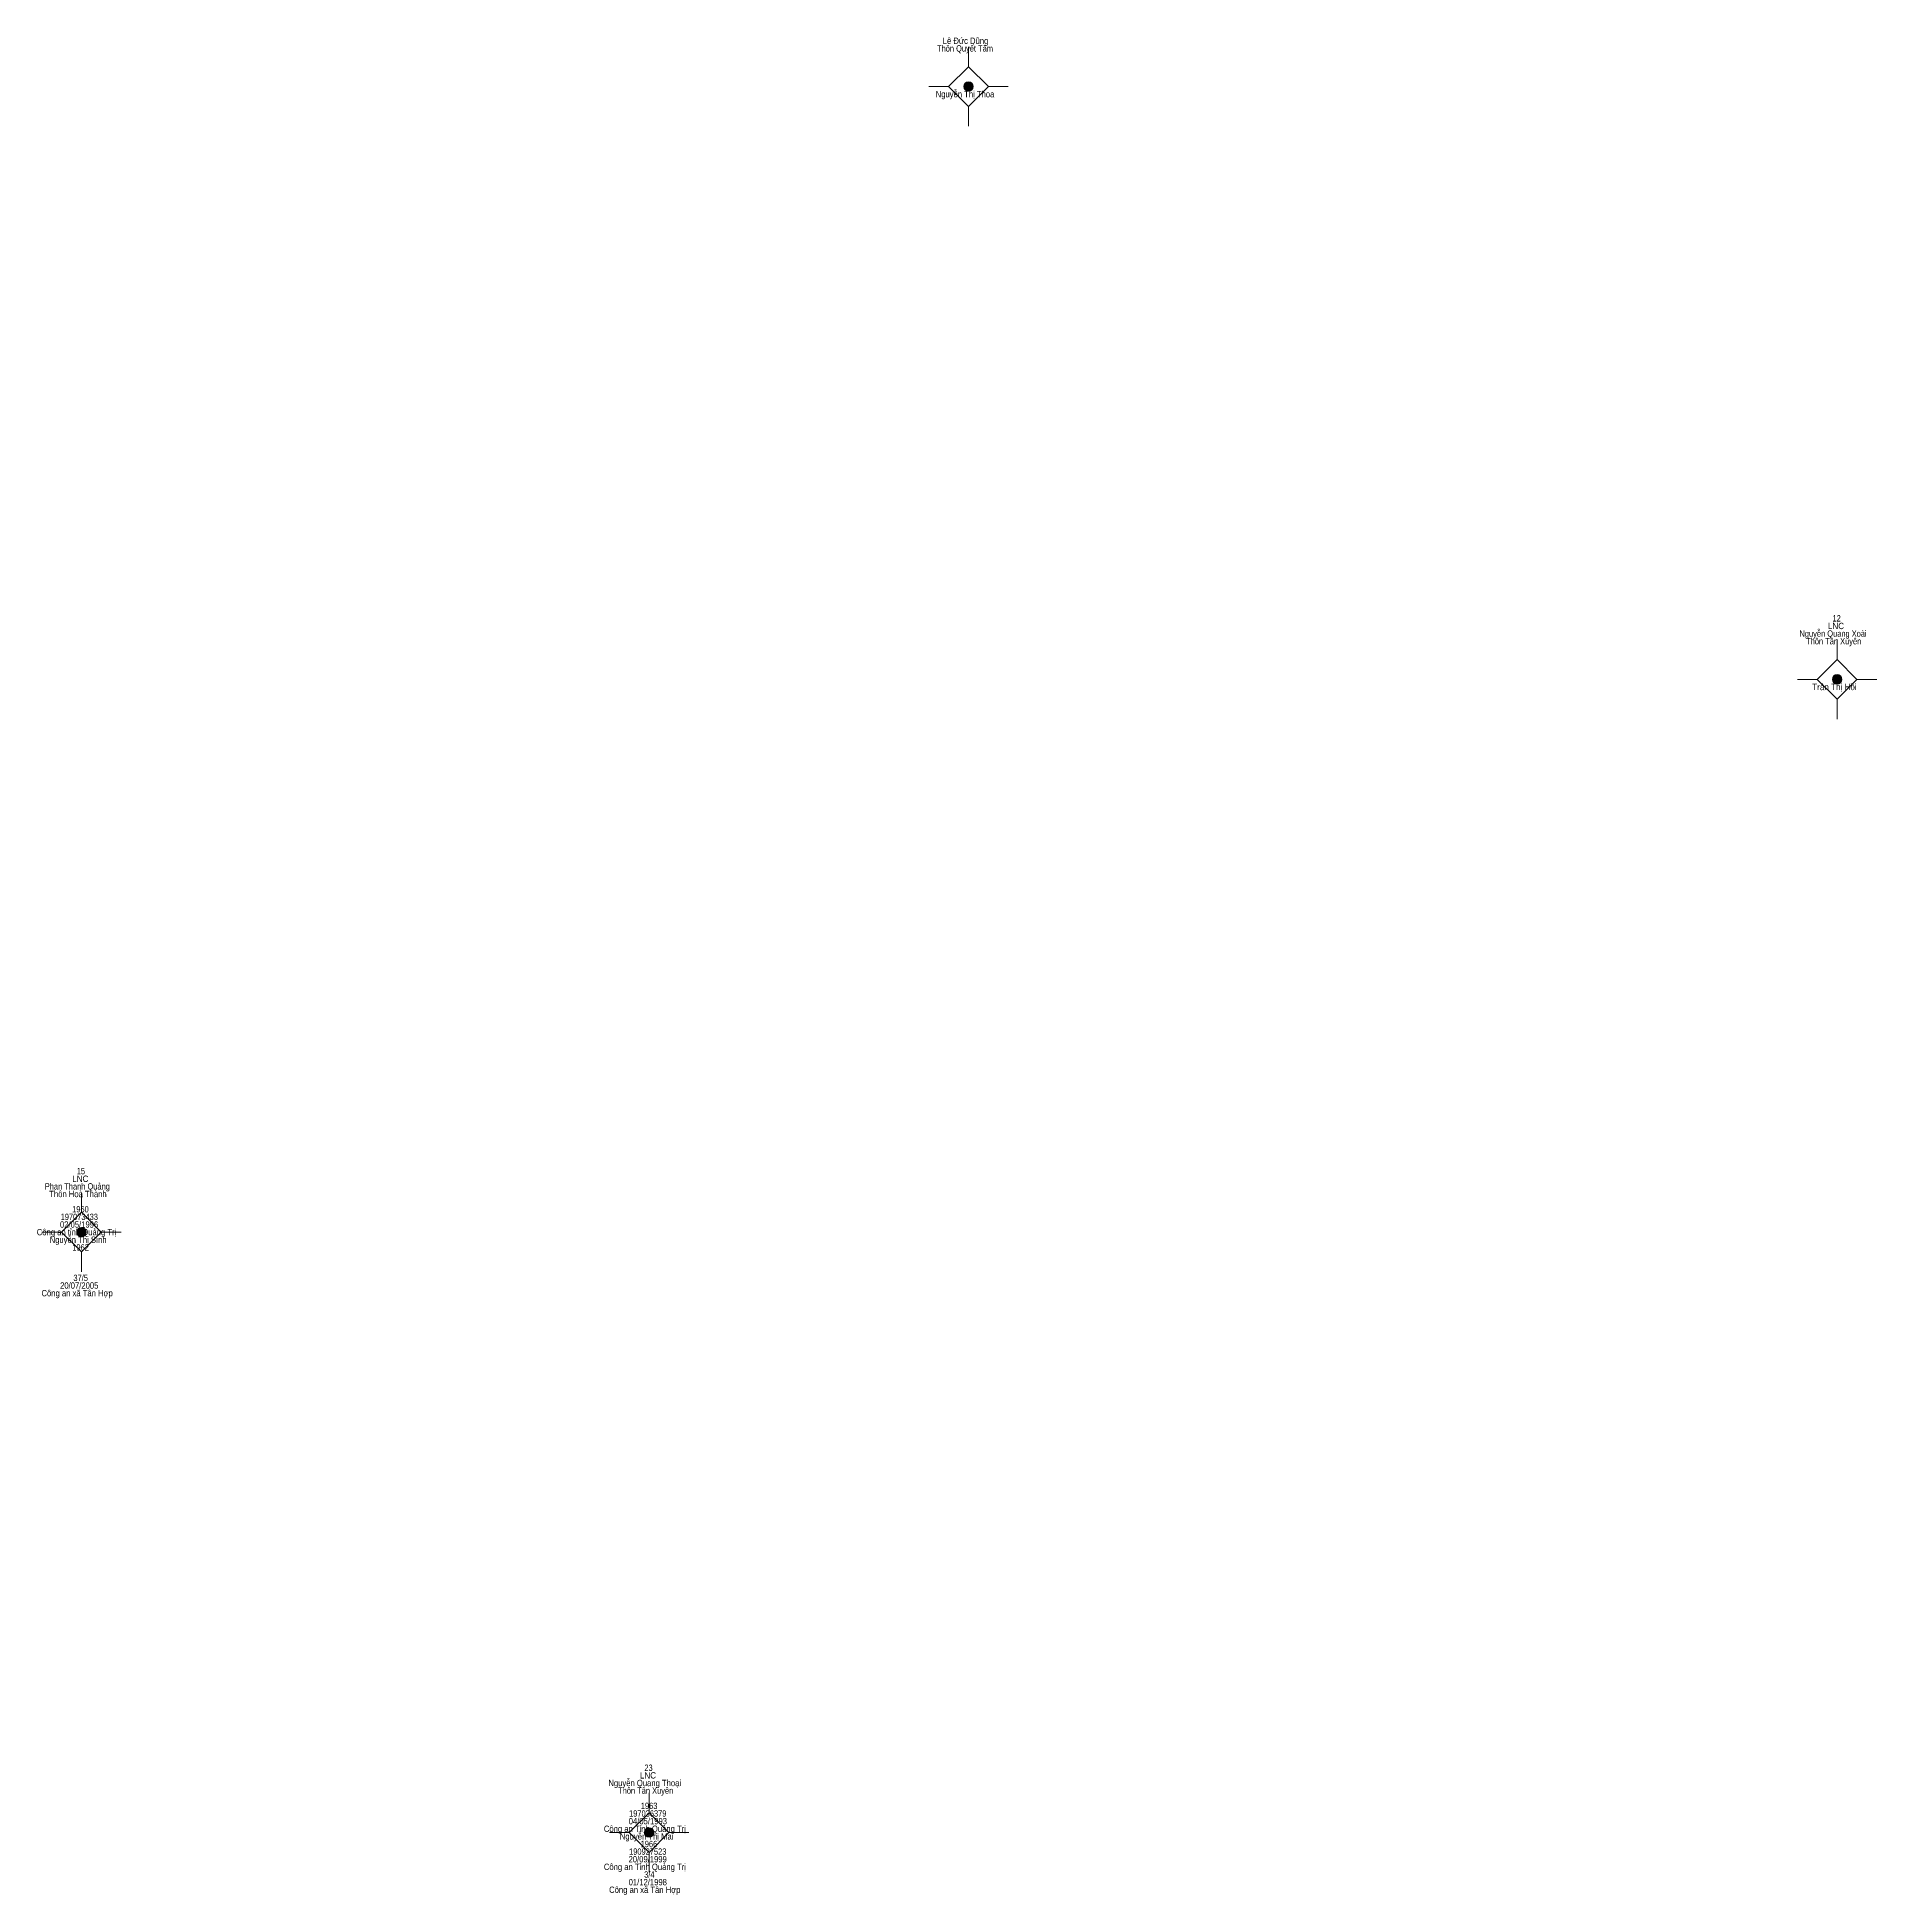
# Model space of a CAD drawing. Header units: metres. Extents: x 550999 to 552168, y 1840994 to 1841978.
# Drawn here: x 551174.6 to 551290.4, y 1841741.6 to 1841858.6 of the extents above; entities that cross this region are included whole.
import ezdxf
from ezdxf.enums import TextEntityAlignment as Align

# ---------------------------------------------------------------- set-up
doc = ezdxf.new("R2010")
doc.units = ezdxf.units.M
doc.header["$LTSCALE"] = 0.16
doc.layers.add('11', color=7, linetype='Continuous', lineweight=13)
doc.layers.add('15', color=7, linetype='Continuous')

msp = doc.modelspace()

# ---------------------------------------------------------------- hatches: boundary and pattern name
at = {"layer": '11'}
for points in [[(551233.5295, 1841855.46, 1), (551232.9295, 1841855.46, 1)], [(551288.1895, 1841818.15, 1), (551287.5895, 1841818.15, 1)], [(551177.7095, 1841783.36, 1), (551177.1095, 1841783.36, 1)], [(551213.4295, 1841745.57, 1), (551212.8295, 1841745.57, 1)]]:
    msp.add_hatch(color=256, dxfattribs=at).paths.add_polyline_path(points)

# ---------------------------------------------------------------- linework, layer by layer
for p, q in [((551233.23, 1841857.96), (551233.23, 1841856.71)), ((551231.98, 1841855.46), (551230.73, 1841855.46)), ((551235.73, 1841855.46), (551234.48, 1841855.46)), ((551233.23, 1841854.21), (551233.23, 1841852.96)), ((551287.89, 1841820.65), (551287.89, 1841819.4)), ((551286.64, 1841818.15), (551285.39, 1841818.15)), ((551290.39, 1841818.15), (551289.14, 1841818.15)), ((551287.89, 1841816.9), (551287.89, 1841815.65)), ((551177.41, 1841785.86), (551177.41, 1841784.61)), ((551176.16, 1841783.36), (551174.91, 1841783.36)), ((551179.91, 1841783.36), (551178.66, 1841783.36)), ((551177.41, 1841782.11), (551177.41, 1841780.86)), ((551213.13, 1841748.07), (551213.13, 1841746.82)), ((551211.88, 1841745.57), (551210.63, 1841745.57)), ((551215.63, 1841745.57), (551214.38, 1841745.57)), ((551213.13, 1841744.32), (551213.13, 1841743.07))]:
    msp.add_line(p, q, dxfattribs=at)
for points in [[(551233.23, 1841856.71), (551231.98, 1841855.46), (551233.23, 1841854.21), (551234.48, 1841855.46)], [(551287.89, 1841819.4), (551286.64, 1841818.15), (551287.89, 1841816.9), (551289.14, 1841818.15)], [(551177.41, 1841784.61), (551176.16, 1841783.36), (551177.41, 1841782.11), (551178.66, 1841783.36)], [(551213.13, 1841746.82), (551211.88, 1841745.57), (551213.13, 1841744.32), (551214.38, 1841745.57)]]:
    msp.add_lwpolyline(points, close=True, dxfattribs=at)
for centre in [(551233.2295, 1841855.46), (551287.8895, 1841818.15), (551177.4095, 1841783.36), (551213.1295, 1841745.57)]:
    msp.add_circle(centre, 0.3, dxfattribs=at)

# ---------------------------------------------------------------- texts
at = {"layer": '15'}
for s, width, p in [('Thôn Quyết Tâm', 0.85, (551233.01, 1841857.66)), ('Lê Đức Dũng', 0.9, (551233.045, 1841858.14)), ('Nguyễn Thị Thoa', 0.9, (551233.01, 1841854.78)), ('Nguyễn Quang Xoài', 0.85, (551287.635, 1841820.83)), ('LNC', 0.95, (551287.82, 1841821.31)), ('12', 0.8, (551287.86, 1841821.79)), ('Thôn Tân Xuyên', 0.85, (551287.675, 1841820.35)), ('Trần Thị Hồi', 0.95, (551287.725, 1841817.47)), ('15', 0.8, (551177.375, 1841787)), ('Phan Thanh Quảng', 0.85, (551177.15, 1841786.04)), ('LNC', 0.95, (551177.34, 1841786.52)), ('Thôn Hoà Thành', 0.9, (551177.19, 1841785.56)), ('1960', 0.85, (551177.345, 1841784.6)), ('02/05/1996', 0.9, (551177.26, 1841783.64)), ('197073433', 0.85, (551177.275, 1841784.12)), ('Công an tỉnh Quảng Trị', 0.9, (551177.1, 1841783.16)), ('Nguyễn Thị Sính', 0.9, (551177.2, 1841782.68)), ('1962', 0.85, (551177.355, 1841782.2)), ('37/5', 0.85, (551177.36, 1841780.28)), ('Công an xã Tân Hợp', 0.9, (551177.14, 1841779.32)), ('20/07/2005', 0.9, (551177.27, 1841779.8)), ('Nguyễn Quang Thoại', 0.9, (551212.855, 1841748.49)), ('LNC', 0.95, (551213.06, 1841748.97)), ('23', 0.8, (551213.095, 1841749.45)), ('Thôn Tân Xuyên', 0.85, (551212.915, 1841748.01)), (' 04/05/1993', 0.9, (551212.985, 1841746.09)), (' 197036379', 0.85, (551212.98, 1841746.57)), (' 1963', 0.85, (551213.065, 1841747.05)), (' Công an Tỉnh Quảng Trị', 0.9, (551212.8, 1841745.61)), (' Nguyễn Thị Mai', 0.9, (551212.91, 1841745.13)), (' 20/09/1999', 0.9, (551212.975, 1841743.69)), (' 190927523', 0.85, (551212.98, 1841744.17)), (' 1966', 0.85, (551213.055, 1841744.65)), (' Công an Tỉnh Quảng Trị', 0.9, (551212.8, 1841743.21)), (' 3/4', 0.85, (551213.08, 1841742.73)), ('Công an xã Tân Hợp', 0.9, (551212.86, 1841741.77)), (' 01/12/1998', 0.9, (551212.98, 1841742.25))]:
    msp.add_text(s, height=0.4, dxfattribs=dict(at, width=width)).set_placement(p, align=Align.CENTER)

doc.saveas('drawing.dxf')
